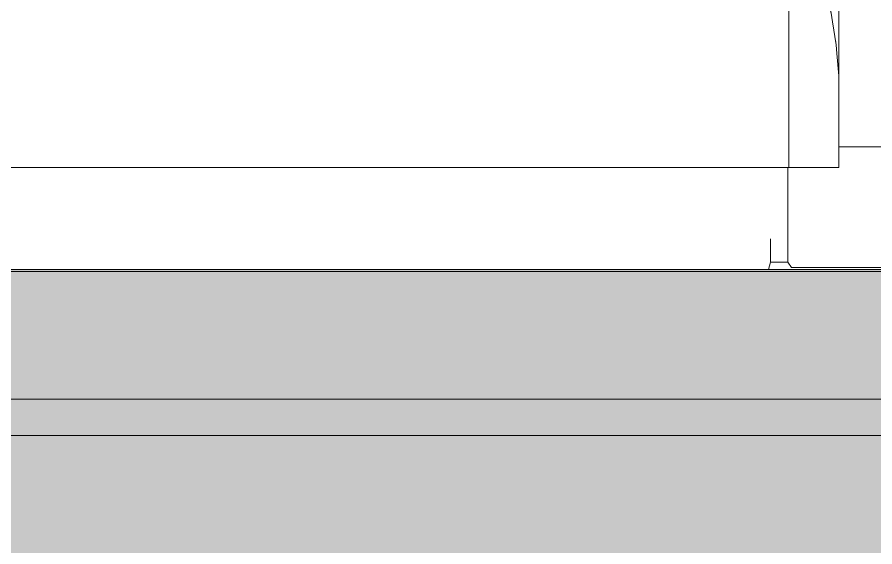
# Model space of a CAD drawing. Header units: metres. Extents: x -3 to 171, y -23 to 41.
# Drawn here: x 9.9353 to 10.3762, y -1.4024 to -1.1302 of the extents above; entities that cross this region are included whole.
import ezdxf

# ---------------------------------------------------------------- set-up
doc = ezdxf.new("R2010")
doc.units = ezdxf.units.M
doc.header["$MEASUREMENT"] = 0
doc.linetypes.add('Wipeout_Contour', pattern=[1, 0, -1])
for name, color, linetype in [('6._Dach PP STG1_1_320 Dachstuhl', 7, 'Continuous'), ('6._Dach PP STG1_1_325 Dachfenster', 7, 'Continuous'), ('6._Dach PP STG1_1_330 Dachaufbau', 7, 'Continuous')]:
    doc.layers.add(name, color=color, linetype=linetype)

msp = doc.modelspace()

# ---------------------------------------------------------------- hatches: boundary and pattern name
at = {"layer": '6._Dach PP STG1_1_330 Dachaufbau', "linetype": 'Continuous', "lineweight": 0, "true_color": 0x000000}
h = msp.add_hatch(color=18, dxfattribs=at)
h.paths.add_polyline_path([(6.325, -0.39851), (6.325, -1.51148), (12.655, -1.51148), (12.655, -0.39851)])
h.paths.add_polyline_path([(7.80835, -1.24173), (7.80835, -0.73222), (11.16835, -0.73222), (11.16835, -1.24173)], flags=0)

# ---------------------------------------------------------------- linework, layer by layer
at = {"layer": '6._Dach PP STG1_1_320 Dachstuhl', "color": 7, "linetype": 'Continuous', "lineweight": 18, "ltscale": 1000, "flags": 128}
msp.add_lwpolyline([(7.80835, -1.32645), (11.16835, -1.32645)], dxfattribs=at)
at = {"layer": '6._Dach PP STG1_1_325 Dachfenster', "color": 7, "linetype": 'Continuous', "lineweight": 13, "ltscale": 1000, "true_color": 0xf4f4f4, "flags": 128}
for points in [[(11.16835, -1.2609), (7.80835, -1.2609)], [(7.80835, -1.3451), (11.16835, -1.3451)]]:
    msp.add_lwpolyline(points, dxfattribs=at)
at = {"layer": '6._Dach PP STG1_1_330 Dachaufbau', "color": 7, "linetype": 'Continuous', "lineweight": 18, "ltscale": 1000, "flags": 128}
msp.add_lwpolyline([(7.80835, -1.24173), (11.16835, -1.24173)], dxfattribs=at)

# ---------------------------------------------------------------- next in the draw order: wipeouts: each hides what was drawn before it
at = {"color": 254, "linetype": 'Wipeout_Contour', "lineweight": 0, "ltscale": 117.41555}
msp.add_wipeout([(10.3555, -0.75477), (10.3555, -1.06427), (10.3563, -1.06932), (10.3576, -1.08603), (10.3576, -1.09471), (10.35761, -1.12357), (10.35762, -1.13397), (10.35763, -1.16316), (10.35763, -1.19678), (10.37, -1.19678), (10.37, -0.75477)], dxfattribs=at).dxf.layer = '6._Dach PP STG1_1_325 Dachfenster'
at = {"color": 254, "linetype": 'Wipeout_Contour', "lineweight": 0, "ltscale": 40.082158}
msp.add_wipeout([(10.3315, -1.22218), (9.5285, -1.22218), (9.5285, -1.22997), (10.3315, -1.22997)], dxfattribs=at).dxf.layer = '6._Dach PP STG1_1_325 Dachfenster'
at = {"color": 254, "linetype": 'Wipeout_Contour', "lineweight": 0, "ltscale": 40.09444}
msp.add_wipeout([(10.3218, -1.24935), (9.5382, -1.24935), (9.5385, -1.25296), (10.3215, -1.25296)], dxfattribs=at).dxf.layer = '6._Dach PP STG1_1_325 Dachfenster'
at = {"color": 254, "linetype": 'Wipeout_Contour', "lineweight": 0, "ltscale": 63.141517}
msp.add_wipeout([(10.3216, -1.25955), (10.37, -1.25987), (10.37, -1.25893), (10.3334, -1.25893), (10.3315, -1.25611), (10.32251, -1.25611)], dxfattribs=at).dxf.layer = '6._Dach PP STG1_1_325 Dachfenster'

# ---------------------------------------------------------------- next in the draw order: wipeouts: each hides what was drawn before it
at = {"color": 254, "linetype": 'Wipeout_Contour', "lineweight": 0, "ltscale": 51.802696}
msp.add_wipeout([(10.35071, -1.11613), (10.332, -1.11613), (10.332, -1.1326), (10.35438, -1.1326), (10.3537, -1.1282)], dxfattribs=at).dxf.layer = '6._Dach PP STG1_1_325 Dachfenster'
at = {"color": 254, "linetype": 'Wipeout_Contour', "lineweight": 0, "ltscale": 40.078318}
msp.add_wipeout([(9.5285, -1.22218), (10.3315, -1.22218), (10.3315, -1.21451), (9.5285, -1.21451)], dxfattribs=at).dxf.layer = '6._Dach PP STG1_1_325 Dachfenster'
at = {"color": 254, "linetype": 'Wipeout_Contour', "lineweight": 0, "ltscale": 40.085965}
msp.add_wipeout([(9.5285, -1.23744), (10.3315, -1.23744), (10.3315, -1.22997), (9.5285, -1.22997)], dxfattribs=at).dxf.layer = '6._Dach PP STG1_1_325 Dachfenster'
at = {"color": 254, "linetype": 'Wipeout_Contour', "lineweight": 0, "ltscale": 40.097155}
msp.add_wipeout([(9.53848, -1.25987), (10.32152, -1.25987), (10.3215, -1.25296), (9.5385, -1.25296)], dxfattribs=at).dxf.layer = '6._Dach PP STG1_1_325 Dachfenster'

# ---------------------------------------------------------------- next in the draw order: wipeouts: each hides what was drawn before it
at = {"color": 254, "linetype": 'Wipeout_Contour', "lineweight": 0, "ltscale": 40.074668}
msp.add_wipeout([(10.3315, -1.20742), (9.5285, -1.20742), (9.5285, -1.21451), (10.3315, -1.21451)], dxfattribs=at).dxf.layer = '6._Dach PP STG1_1_325 Dachfenster'
at = {"color": 254, "linetype": 'Wipeout_Contour', "lineweight": 0, "ltscale": 40.089495}
msp.add_wipeout([(9.5285, -1.23744), (9.5285, -1.24407), (10.3315, -1.24407), (10.3315, -1.23744)], dxfattribs=at).dxf.layer = '6._Dach PP STG1_1_325 Dachfenster'

# ---------------------------------------------------------------- next in the draw order: wipeouts: each hides what was drawn before it
at = {"color": 254, "linetype": 'Wipeout_Contour', "lineweight": 0, "ltscale": 62.212868}
msp.add_wipeout([(10.3334, -1.20742), (10.3334, -1.25893), (10.37, -1.25893), (10.37, -1.19678), (10.35763, -1.19678), (10.35763, -1.20742)], dxfattribs=at).dxf.layer = '6._Dach PP STG1_1_325 Dachfenster'
at = {"color": 254, "linetype": 'Wipeout_Contour', "lineweight": 0, "ltscale": 40.092221}
msp.add_wipeout([(9.5375, -1.24407), (9.5382, -1.24935), (10.3218, -1.24935), (10.3225, -1.24407)], dxfattribs=at).dxf.layer = '6._Dach PP STG1_1_325 Dachfenster'

# ---------------------------------------------------------------- next in the draw order: wipeouts: each hides what was drawn before it
at = {"color": 254, "linetype": 'Wipeout_Contour', "lineweight": 0, "ltscale": 112.555352}
msp.add_wipeout([(10.37, -1.19678), (10.38237, -1.19678), (10.38237, -1.16316), (10.38238, -1.13397), (10.38239, -1.12357), (10.3824, -1.09471), (10.3824, -1.08603), (10.3837, -1.06932), (10.3845, -1.06427), (10.3845, -0.75477), (10.37, -0.75477)], dxfattribs=at).dxf.layer = '6._Dach PP STG1_1_325 Dachfenster'
at = {"color": 254, "linetype": 'Wipeout_Contour', "lineweight": 0, "ltscale": 41.663082}
msp.add_wipeout([(10.3315, -1.20742), (10.3315, -1.25611), (10.3334, -1.25893), (10.3334, -1.20742)], dxfattribs=at).dxf.layer = '6._Dach PP STG1_1_325 Dachfenster'
at = {"color": 254, "linetype": 'Wipeout_Contour', "lineweight": 0, "ltscale": 52.233742}
msp.add_wipeout([(10.3215, -1.25296), (10.32152, -1.25987), (10.32251, -1.25611), (10.3225, -1.24407), (10.3218, -1.24935)], dxfattribs=at).dxf.layer = '6._Dach PP STG1_1_325 Dachfenster'
at = {"color": 254, "linetype": 'Wipeout_Contour', "lineweight": 0, "ltscale": 62.427489}
msp.add_wipeout([(10.4066, -1.25893), (10.37, -1.25893), (10.37, -1.25987), (10.4184, -1.25987), (10.41749, -1.25611), (10.4085, -1.25611)], dxfattribs=at).dxf.layer = '6._Dach PP STG1_1_325 Dachfenster'

# ---------------------------------------------------------------- next in the draw order: linework, layer by layer
at = {"layer": '6._Dach PP STG1_1_325 Dachfenster', "color": 7, "linetype": 'Continuous', "lineweight": 13, "ltscale": 1000, "flags": 128}
msp.add_lwpolyline([(9.53848, -1.25987), (10.32152, -1.25987)], dxfattribs=at)

# ---------------------------------------------------------------- next in the draw order: wipeouts: each hides what was drawn before it
at = {"color": 254, "linetype": 'Wipeout_Contour', "lineweight": 0, "ltscale": 41.705661}
msp.add_wipeout([(10.332, -1.20677), (10.35763, -1.20677), (10.35762, -1.19335), (10.332, -1.19335)], dxfattribs=at).dxf.layer = '6._Dach PP STG1_1_325 Dachfenster'
at = {"color": 254, "linetype": 'Wipeout_Contour', "lineweight": 0, "ltscale": 63.055322}
msp.add_wipeout([(10.37, -1.19678), (10.37, -1.25893), (10.4066, -1.25893), (10.4066, -1.20742), (10.38237, -1.20742), (10.38237, -1.19678)], dxfattribs=at).dxf.layer = '6._Dach PP STG1_1_325 Dachfenster'
at = {"color": 254, "linetype": 'Wipeout_Contour', "lineweight": 0, "ltscale": 41.656363}
msp.add_wipeout([(10.3225, -1.24407), (10.32251, -1.25611), (10.3315, -1.25611), (10.3315, -1.24407)], dxfattribs=at).dxf.layer = '6._Dach PP STG1_1_325 Dachfenster'

# ---------------------------------------------------------------- next in the draw order: linework, layer by layer
at = {"layer": '6._Dach PP STG1_1_325 Dachfenster', "color": 7, "linetype": 'Continuous', "lineweight": 13, "ltscale": 1000, "flags": 128}
for points in [[(10.35763, -1.19678), (10.37, -1.19678), (10.38237, -1.19678)], [(10.3225, -1.24407), (10.32251, -1.25611)], [(10.3315, -1.25611), (10.3315, -1.24407)], [(10.32251, -1.25611), (10.32152, -1.25987)], [(10.3315, -1.25611), (10.32251, -1.25611)], [(10.3315, -1.25611), (10.3334, -1.25893)], [(10.4184, -1.25987), (10.37, -1.25987), (10.3216, -1.25987)], [(10.4066, -1.25893), (10.37, -1.25893), (10.3334, -1.25893)]]:
    msp.add_lwpolyline(points, dxfattribs=at)

# ---------------------------------------------------------------- next in the draw order: wipeouts: each hides what was drawn before it
at = {"color": 254, "linetype": 'Wipeout_Contour', "lineweight": 0, "ltscale": 41.699377}
msp.add_wipeout([(10.332, -1.19335), (10.35762, -1.19335), (10.35761, -1.17943), (10.332, -1.17943)], dxfattribs=at).dxf.layer = '6._Dach PP STG1_1_325 Dachfenster'
at = {"color": 254, "linetype": 'Wipeout_Contour', "lineweight": 0, "ltscale": 41.708455}
msp.add_wipeout([(10.332, -1.20742), (10.35763, -1.20742), (10.35763, -1.20677), (10.332, -1.20677)], dxfattribs=at).dxf.layer = '6._Dach PP STG1_1_325 Dachfenster'

# ---------------------------------------------------------------- next in the draw order: linework, layer by layer
at = {"layer": '6._Dach PP STG1_1_325 Dachfenster', "color": 7, "linetype": 'Continuous', "lineweight": 13, "ltscale": 1000, "flags": 128}
msp.add_lwpolyline([(10.35763, -1.20677), (10.35763, -1.20742)], dxfattribs=at)

# ---------------------------------------------------------------- next in the draw order: wipeouts: each hides what was drawn before it
at = {"color": 254, "linetype": 'Wipeout_Contour', "lineweight": 0, "ltscale": 41.69286}
msp.add_wipeout([(10.332, -1.17943), (10.35761, -1.17943), (10.3576, -1.16457), (10.332, -1.16457)], dxfattribs=at).dxf.layer = '6._Dach PP STG1_1_325 Dachfenster'
at = {"color": 254, "linetype": 'Wipeout_Contour', "lineweight": 0, "ltscale": 40.069009}
msp.add_wipeout([(9.528, -1.1924), (9.528, -1.20601), (10.332, -1.20601), (10.332, -1.1924)], dxfattribs=at).dxf.layer = '6._Dach PP STG1_1_325 Dachfenster'

# ---------------------------------------------------------------- next in the draw order: wipeouts: each hides what was drawn before it
at = {"color": 254, "linetype": 'Wipeout_Contour', "lineweight": 0, "ltscale": 51.677466}
msp.add_wipeout([(10.332, -1.14888), (10.332, -1.16457), (10.3576, -1.16457), (10.3576, -1.16034), (10.35665, -1.14888)], dxfattribs=at).dxf.layer = '6._Dach PP STG1_1_325 Dachfenster'
at = {"color": 254, "linetype": 'Wipeout_Contour', "lineweight": 0, "ltscale": 40.062362}
msp.add_wipeout([(10.332, -1.17857), (9.528, -1.17857), (9.528, -1.1924), (10.332, -1.1924)], dxfattribs=at).dxf.layer = '6._Dach PP STG1_1_325 Dachfenster'
at = {"color": 254, "linetype": 'Wipeout_Contour', "lineweight": 0, "ltscale": 40.072522}
msp.add_wipeout([(9.528, -1.20742), (10.332, -1.20742), (10.332, -1.20601), (9.528, -1.20601)], dxfattribs=at).dxf.layer = '6._Dach PP STG1_1_325 Dachfenster'

# ---------------------------------------------------------------- next in the draw order: linework, layer by layer
at = {"layer": '6._Dach PP STG1_1_325 Dachfenster', "color": 7, "linetype": 'Continuous', "lineweight": 13, "ltscale": 1000, "flags": 128}
for points in [[(10.35763, -1.16316), (10.35763, -1.20677)], [(9.50237, -1.20742), (9.528, -1.20742), (10.332, -1.20742), (10.35763, -1.20742)], [(10.3315, -1.20742), (10.3315, -1.21451), (10.3315, -1.22218), (10.3315, -1.22997), (10.3315, -1.23744), (10.3315, -1.24407)], [(10.332, -1.20742), (10.332, -1.20677)]]:
    msp.add_lwpolyline(points, dxfattribs=at)

# ---------------------------------------------------------------- next in the draw order: wipeouts: each hides what was drawn before it
at = {"color": 254, "linetype": 'Wipeout_Contour', "lineweight": 0, "ltscale": 51.732184}
msp.add_wipeout([(10.332, -1.1326), (10.332, -1.14888), (10.35665, -1.14888), (10.3563, -1.14447), (10.35438, -1.1326)], dxfattribs=at).dxf.layer = '6._Dach PP STG1_1_325 Dachfenster'
at = {"color": 254, "linetype": 'Wipeout_Contour', "lineweight": 0, "ltscale": 40.055522}
msp.add_wipeout([(9.528, -1.17857), (10.332, -1.17857), (10.332, -1.16381), (9.528, -1.16381)], dxfattribs=at).dxf.layer = '6._Dach PP STG1_1_325 Dachfenster'

# ---------------------------------------------------------------- next in the draw order: wipeouts: each hides what was drawn before it
at = {"color": 254, "linetype": 'Wipeout_Contour', "lineweight": 0, "ltscale": 52.401409}
msp.add_wipeout([(10.3563, -1.06932), (10.3563, -1.14447), (10.35665, -1.14888), (10.3576, -1.16034), (10.3576, -1.08603)], dxfattribs=at).dxf.layer = '6._Dach PP STG1_1_325 Dachfenster'
at = {"color": 254, "linetype": 'Wipeout_Contour', "lineweight": 0, "ltscale": 40.048359}
msp.add_wipeout([(10.332, -1.14827), (9.528, -1.14827), (9.528, -1.16381), (10.332, -1.16381)], dxfattribs=at).dxf.layer = '6._Dach PP STG1_1_325 Dachfenster'

# ---------------------------------------------------------------- next in the draw order: wipeouts: each hides what was drawn before it
at = {"color": 254, "linetype": 'Wipeout_Contour', "lineweight": 0, "ltscale": 52.388051}
msp.add_wipeout([(10.3537, -1.05292), (10.3537, -1.1282), (10.35438, -1.1326), (10.3563, -1.14447), (10.3563, -1.06932)], dxfattribs=at).dxf.layer = '6._Dach PP STG1_1_325 Dachfenster'
at = {"color": 254, "linetype": 'Wipeout_Contour', "lineweight": 0, "ltscale": 40.040994}
msp.add_wipeout([(9.528, -1.14827), (10.332, -1.14827), (10.332, -1.13227), (9.528, -1.13227)], dxfattribs=at).dxf.layer = '6._Dach PP STG1_1_325 Dachfenster'

# ---------------------------------------------------------------- next in the draw order: linework, layer by layer
at = {"layer": '6._Dach PP STG1_1_325 Dachfenster', "color": 7, "linetype": 'Continuous', "lineweight": 13, "ltscale": 1000, "flags": 128}
for points in [[(10.35763, -1.20677), (10.35762, -1.19335), (10.35761, -1.17943), (10.3576, -1.16457), (10.3576, -1.16034), (10.35665, -1.14888), (10.3563, -1.14447), (10.35438, -1.1326), (10.3537, -1.1282), (10.35071, -1.11613), (10.3496, -1.11125), (10.34884, -1.10925), (10.34675, -1.103), (10.34544, -1.09797), (10.3417, -1.07814), (10.33961, -1.06173), (10.33919, -1.04886), (10.34046, -1.03978), (10.34335, -1.03447), (10.34786, -1.03307)], [(10.3576, -1.09471), (10.35763, -1.16316)]]:
    msp.add_lwpolyline(points, dxfattribs=at)

# ---------------------------------------------------------------- next in the draw order: wipeouts: each hides what was drawn before it
at = {"color": 254, "linetype": 'Wipeout_Contour', "lineweight": 0, "ltscale": 40.033535}
msp.add_wipeout([(9.528, -1.1159), (9.528, -1.13227), (10.332, -1.13227), (10.332, -1.1159)], dxfattribs=at).dxf.layer = '6._Dach PP STG1_1_325 Dachfenster'

# ---------------------------------------------------------------- next in the draw order: linework, layer by layer
at = {"layer": '6._Dach PP STG1_1_325 Dachfenster', "color": 7, "linetype": 'Continuous', "lineweight": 13, "ltscale": 1000, "flags": 128}
msp.add_lwpolyline([(10.332, -1.20677), (10.332, -1.19335), (10.332, -1.17943), (10.332, -1.16457), (10.332, -1.14888), (10.332, -1.1326), (10.332, -1.11613), (10.332, -1.10925), (10.332, -1.103), (10.332, -1.09797), (10.332, -1.07814), (10.332, -1.06173), (10.332, -1.04886), (10.332, -1.03978), (10.332, -1.03447), (10.332, -1.03307)], dxfattribs=at)

doc.saveas('drawing.dxf')
